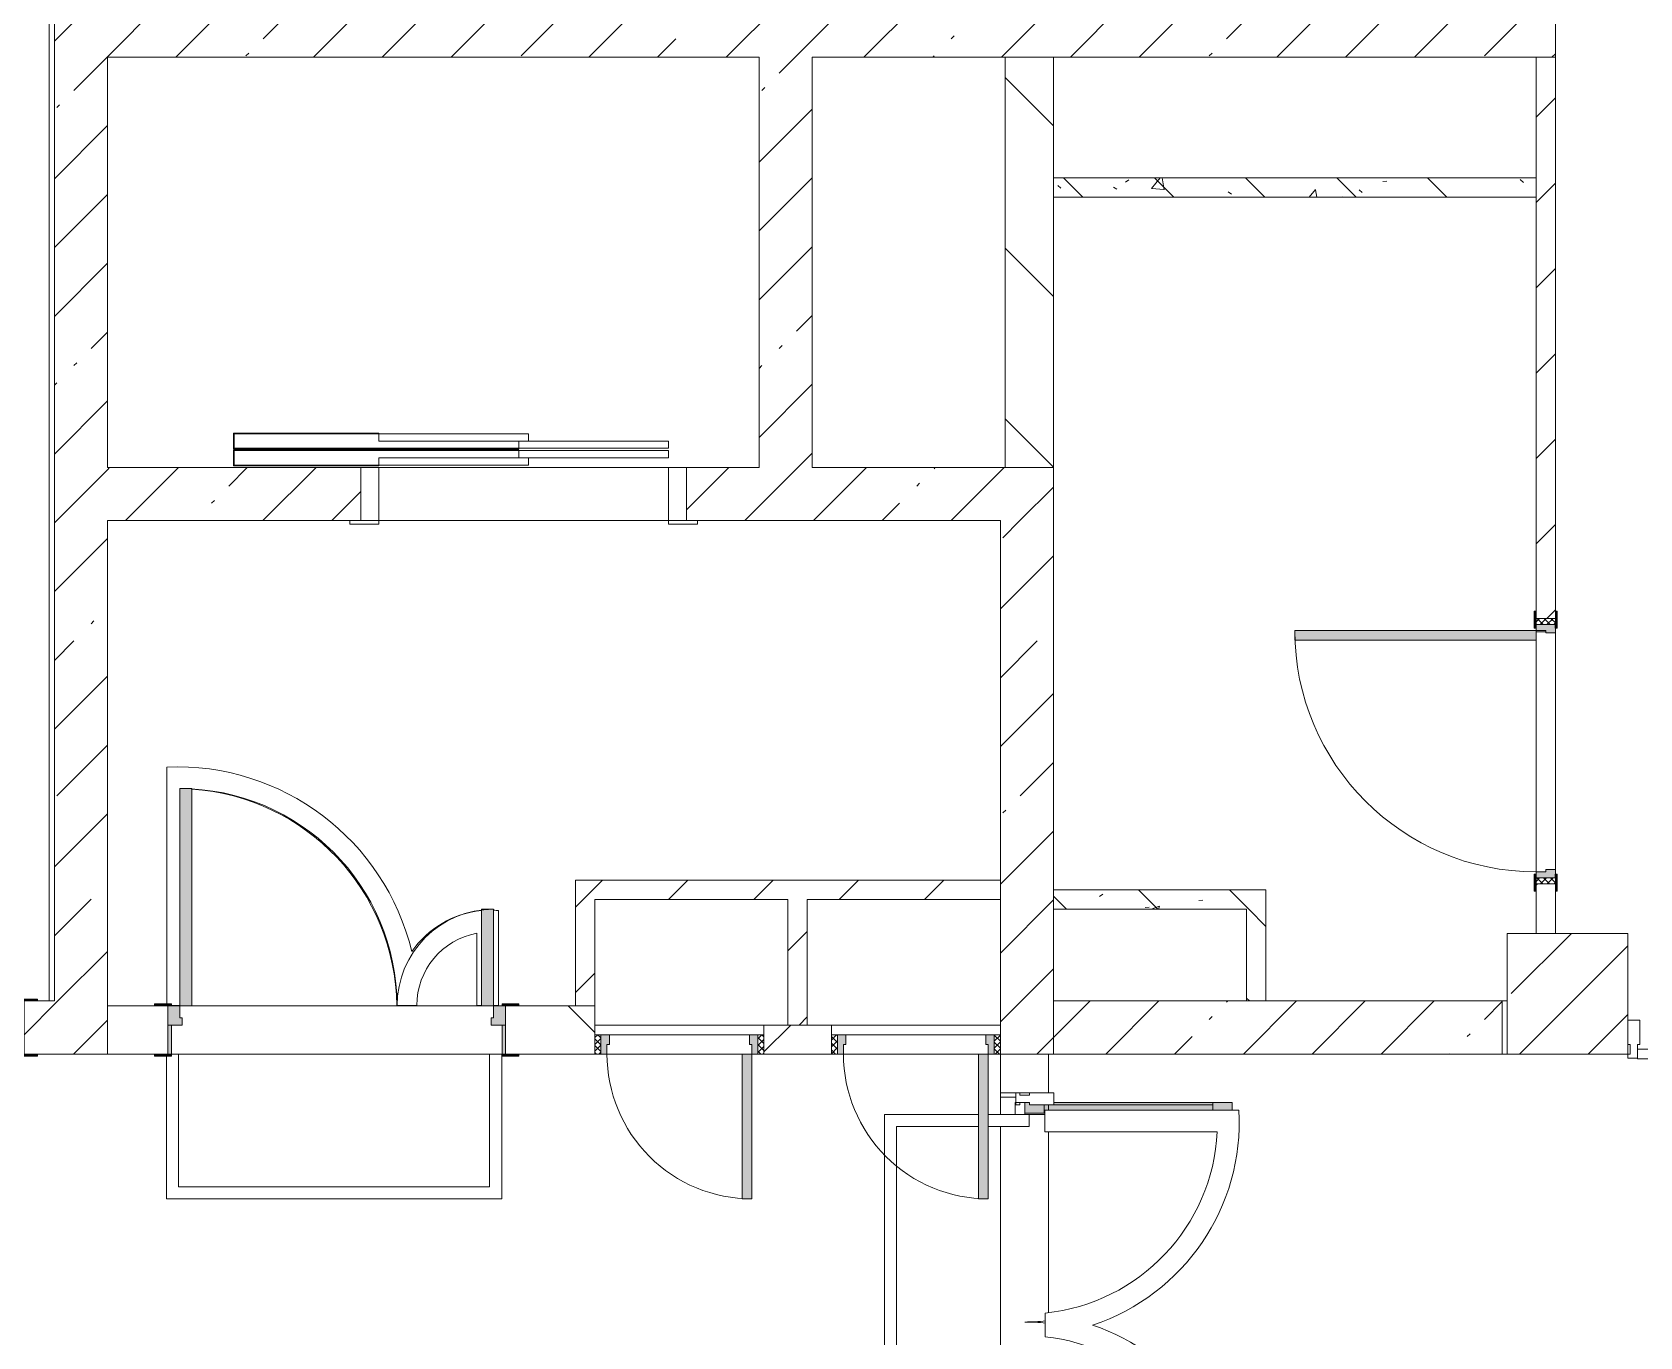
# Model space of a CAD drawing. Header units: millimetres. Extents: x -2911 to 191903, y -8553 to 29000.
# Drawn here: x 154408 to 161070, y 12229 to 17634 of the extents above; entities that cross this region are included whole.
import ezdxf

# ---------------------------------------------------------------- set-up
doc = ezdxf.new("R2010")
doc.units = ezdxf.units.MM
for name, color, linetype, lineweight, true_color in [('A-DETL-GENF-4', 7, 'Continuous', 5, 0xe2e2e2), ('A-DETL-GENF-5', 7, 'Continuous', 5, 0xaaaaaa), ('A-DOOR-1', 7, 'Continuous', 5, 0xaaaaaa), ('A-DOOR-2', 7, 'Continuous', 5, 0xe2e2e2), ('A-DOOR-FRAM-1', 7, 'Continuous', 5, 0xe2e2e2), ('A-DOOR-FRAM-2', 7, 'Continuous', 5, 0xaaaaaa), ('A-FLOR-3', 7, 'Continuous', 5, 0xaaaaaa), ('I-WALL-5', 7, 'Continuous', 5, 0x787878)]:
    doc.layers.add(name, color=color, linetype=linetype, lineweight=lineweight, true_color=true_color)
for name, color, linetype, lineweight in [('A-GLAZ-CWMG-4', 7, 'Continuous', 5), ('A-WALL', 7, 'Continuous', 9), ('I-WALL-3', 7, 'Continuous', 5), ('S-COLS-2', 7, 'Continuous', 5)]:
    doc.layers.add(name, color=color, linetype=linetype, lineweight=lineweight)
pattern_1 = [(45, (59919.87, 0), (-285.1231, 285.1231), []), (45, (60205, 0), (-285.1231, 285.1231), [504.031, -100.806, 16.764, -84.042])]
pattern_2 = [(135, (59919.87, 0), (-353.5534, -353.5534), [])]
pattern_3 = [(45, (59919.87, 0), (-176.7767, 176.7767), [])]
pattern_4 = [(135, (59919.9, 0), (-377.1708, -377.1708), [533.4, -88.9, 17.78, -88.9]), (135, (59919.9, 376.94), (-377.1708, -377.1708), []), (50, (59919.9, 0), (637.6445, -55.7866), [66.675, -733.425]), (355, (59919.9, 0), (-123.3494, 668.6992), [53.34, -586.74]), (100.451, (59973, -4.65), (514.299, 612.908), [56.665, -623.315]), (46.184, (59919.9, 177.8), (948.7764, -147.1497), [100.012, -1100.137]), (96.636, (59998.9, 165.5), (830.909, 865.997), [84.998, -934.973]), (351.184, (59919.9, 177.8), (830.918, 865.988), [80.01, -880.11]), (21, (60008.8, 133.35), (530.6506, -357.9283), [66.675, -733.425]), (326, (60008.8, 133.35), (216.308, 644.6585), [53.34, -586.74]), (71.451, (60053, 103.5), (746.9596, 286.7243), [56.665, -623.315]), (37.5, (59919.87, 0), (10.81053, 295.9426), [16.764, -562.864, 16.764, -578.866, -588.962]), (37.5, (59919.87, 0), (10.81053, 295.9426), [-1175.258, 16.764, -572.198]), (7.5, (59919.87, 0), (233.8692, 350.6318), [16.764, -322.834, 16.764, -549.529, -224.472]), (7.5, (59919.87, 0), (233.8692, 350.6318), [-905.891, 16.764, -207.708]), (327.5, (59721.63, 0), (474.5678, -20.0513), [16.764, -205.486, 16.764, -676.656, -920.115]), (327.5, (59721.63, 0), (474.5678, -20.0513), [-915.67, 16.764, -903.351]), (317.5, (59632.73, 0), (518.4522, 88.9934), [16.764, -272.161, 16.764, -443.738, -653.415]), (317.5, (59632.73, 0), (518.4522, 88.9934), [-749.427, 16.764, -636.651])]

# ---------------------------------------------------------------- blocks, each defined once
blk = doc.blocks.new('110_Дверь_СКБ_1Ст_Внутренняя1 - Д-3б_п_ 1100x2100h_много всего 2-32816779-2_5_1_птичка')
at = {"layer": 'A-DOOR-1'}
h = blk.add_hatch(dxfattribs=at)
h.set_pattern_fill('FP_116', color=256, style=0, pattern_type=2)
h.set_pattern_definition([(135, (1751.41, 104.685), (-14.14214, -14.14214), []), (225, (1751.41, 104.685), (14.14214, -14.14214), [])])
h.paths.add_polyline_path([(537.5, -40), (562.5, -40), (562.5, 40), (537.5, 40)])
at = {"layer": 'A-DOOR-2'}
h = blk.add_hatch(color=256, dxfattribs=at)
h.paths.add_polyline_path([(-512.5, 40), (-512.5, -40), (-477.5, -40), (-477.5, 0), (-487.5, 0), (-487.5, 40)])
h.paths.add_polyline_path([(502.5, 0), (502.5, -40), (537.5, -40), (537.5, 40), (512.5, 40), (512.5, 0)])
at = {"layer": 'A-DOOR-FRAM-1'}
for points in [[(472.5, 40), (512.5, 40), (512.5, 1040), (472.5, 1040)], [(-567.5, 40), (-497.5, 40), (-497.5, 48), (-567.5, 48)], [(522.5, 40), (592.5, 40), (592.5, 48), (522.5, 48)], [(-567.5, -48), (-497.5, -48), (-497.5, -40), (-567.5, -40)], [(522.5, -48), (592.5, -48), (592.5, -40), (522.5, -40)]]:
    blk.add_hatch(color=256, dxfattribs=at).paths.add_polyline_path(points)
at = {"layer": 'A-DOOR-FRAM-2'}
h = blk.add_hatch(dxfattribs=at)
h.set_pattern_fill('FP_117', color=256, style=0, pattern_type=2)
h.set_pattern_definition([(45, (-371.384, 104.685), (-14.1421, 14.1421), []), (135, (-371.384, 104.685), (-14.1421, -14.1421), [])])
h.paths.add_polyline_path([(-537.5, -40), (-512.5, -40), (-512.5, 40), (-537.5, 40)])
at = {"layer": 'A-DOOR-1'}
for p, q in [((512.5, 1040), (472.5, 1040)), ((472.5, 1040), (472.5, 40)), ((512.5, 40), (512.5, 1040)), ((472.5, 40), (512.5, 40))]:
    blk.add_line(p, q, dxfattribs=at)
blk.add_arc((512.5, 40), 1000, 90, 180, dxfattribs=at)
at = {"layer": 'A-DOOR-FRAM-2'}
for p, q in [((-497.5, 48), (-567.5, 48)), ((-567.5, 48), (-567.5, 40)), ((-567.5, 40), (-497.5, 40)), ((-512.5, 40), (-537.5, 40)), ((-537.5, 40), (-537.5, -40)), ((-487.5, 40), (-512.5, 40)), ((-512.5, 40), (-512.5, -40)), ((-512.5, -40), (-512.5, 40)), ((-497.5, 40), (-512.5, 40)), ((-512.5, 40), (-512.5, 39)), ((-512.5, 39), (-497.5, 39)), ((-497.5, 40), (-497.5, 48)), ((-497.5, 39), (-497.5, 40)), ((-487.5, 0), (-487.5, 40)), ((-477.5, 0), (-487.5, 0)), ((-477.5, -40), (-477.5, 0)), ((512.5, 0), (502.5, 0)), ((502.5, 0), (502.5, -40)), ((512.5, 40), (512.5, 0)), ((537.5, 40), (512.5, 40)), ((592.5, 48), (522.5, 48)), ((522.5, 48), (522.5, 40)), ((537.5, 40), (522.5, 40)), ((522.5, 40), (522.5, 39)), ((522.5, 40), (592.5, 40)), ((522.5, 39), (537.5, 39)), ((537.5, -40), (537.5, 40)), ((562.5, 40), (537.5, 40)), ((537.5, 40), (537.5, -40)), ((537.5, 39), (537.5, 40)), ((562.5, -40), (562.5, 40)), ((592.5, 40), (592.5, 48)), ((-497.5, -40), (-567.5, -40)), ((-567.5, -40), (-567.5, -48)), ((-567.5, -48), (-497.5, -48)), ((-537.5, -40), (-512.5, -40)), ((-497.5, -39), (-512.5, -39)), ((-512.5, -39), (-512.5, -40)), ((-512.5, -40), (-477.5, -40)), ((-512.5, -40), (-497.5, -40)), ((-497.5, -40), (-497.5, -39)), ((-497.5, -48), (-497.5, -40)), ((502.5, -40), (537.5, -40)), ((537.5, -39), (522.5, -39)), ((522.5, -39), (522.5, -40)), ((522.5, -40), (537.5, -40)), ((592.5, -40), (522.5, -40)), ((522.5, -40), (522.5, -48)), ((522.5, -48), (592.5, -48)), ((537.5, -40), (537.5, -39)), ((537.5, -40), (562.5, -40)), ((592.5, -48), (592.5, -40))]:
    blk.add_line(p, q, dxfattribs=at)
blk = doc.blocks.new('110_Дверь_СКБ_2Ст - Д-1_л_Лестничная клетка EIS60 2-32142534-2_5_1_птичка')
at = {"layer": 'A-DOOR-2'}
for points in [[(662.5, 110), (662.5, 1010), (612.5, 1010), (612.5, 110)], [(-587.5, 510), (-637.5, 510), (-637.5, 110), (-587.5, 110), (-587.5, 433.2)], [(712.5, 30), (697.5, 30), (697.5, -110), (712.5, -110), (712.5, -30.6)]]:
    blk.add_hatch(color=256, dxfattribs=at).paths.add_polyline_path(points)
h = blk.add_hatch(color=256, dxfattribs=at)
h.paths.add_polyline_path([(712.5, 110), (662.5, 110), (662.5, 60), (652.5, 60), (652.5, 30), (712.5, 30)])
h.paths.add_polyline_path([(-627.5, 30), (-627.5, 60), (-637.5, 60), (-637.5, 110), (-687.5, 110), (-687.5, 30)])
at = {"layer": 'A-DOOR-FRAM-1'}
for points in [[(-672.5, 110), (-672.5, 118), (-742.5, 118), (-742.5, 110)], [(767.5, 110), (767.5, 118), (697.5, 118), (697.5, 110)], [(-672.5, 30), (-687.5, 30), (-687.5, -110), (-672.5, -110), (-672.5, -30.6)], [(-672.5, -110), (-742.5, -110), (-742.5, -118), (-672.5, -118)], [(767.5, -118), (767.5, -110), (697.5, -110), (697.5, -118)]]:
    blk.add_hatch(color=256, dxfattribs=at).paths.add_polyline_path(points)
at = {"layer": 'A-DOOR-1'}
for p, q in [((662.5, 1010), (612.5, 1010)), ((612.5, 1010), (612.5, 110)), ((662.5, 110), (662.5, 1010)), ((-637.5, 510), (-637.5, 110)), ((-587.5, 510), (-637.5, 510)), ((-587.5, 110), (-587.5, 510)), ((-637.5, 110), (-587.5, 110)), ((612.5, 110), (662.5, 110))]:
    blk.add_line(p, q, dxfattribs=at)
for centre, radius, start, end in [((662.5, 110), 900, 90, 180), ((-637.5, 110), 400, 360, 90)]:
    blk.add_arc(centre, radius, start, end, dxfattribs=at)
at = {"layer": 'A-DOOR-FRAM-2'}
for p, q in [((-672.5, 118), (-742.5, 118)), ((-742.5, 118), (-742.5, 110)), ((-742.5, 110), (-672.5, 110)), ((-637.5, 110), (-687.5, 110)), ((-687.5, 110), (-687.5, 30)), ((-672.5, 110), (-672.5, 118)), ((-637.5, 60), (-637.5, 110)), ((662.5, 110), (662.5, 60)), ((712.5, 110), (662.5, 110)), ((767.5, 118), (697.5, 118)), ((697.5, 118), (697.5, 110)), ((697.5, 110), (767.5, 110)), ((712.5, 30), (712.5, 110)), ((767.5, 110), (767.5, 118)), ((-687.5, 30), (-627.5, 30)), ((-672.5, 30), (-687.5, 30)), ((-687.5, 30), (-687.5, -110)), ((-672.5, -110), (-672.5, 30)), ((-627.5, 60), (-637.5, 60)), ((-627.5, 30), (-627.5, 60)), ((662.5, 60), (652.5, 60)), ((652.5, 60), (652.5, 30)), ((652.5, 30), (712.5, 30)), ((712.5, 30), (697.5, 30)), ((697.5, 30), (697.5, -110)), ((712.5, -110), (712.5, 30)), ((-672.5, -110), (-742.5, -110)), ((-742.5, -110), (-742.5, -118)), ((-742.5, -118), (-672.5, -118)), ((-687.5, -110), (-672.5, -110)), ((-672.5, -118), (-672.5, -110)), ((697.5, -110), (712.5, -110)), ((767.5, -110), (697.5, -110)), ((697.5, -110), (697.5, -118)), ((697.5, -118), (767.5, -118)), ((767.5, -118), (767.5, -110))]:
    blk.add_line(p, q, dxfattribs=at)
blk = doc.blocks.new('110_Дверь_СКБ_2Ст - Д-3а 1450x2100h_Лестничная клетка из коридора-32352288-2_5_1_птичка')
at = {"layer": 'A-DOOR-2'}
for points in [[(-587.5, 100), (-587.5, 1000), (-637.5, 1000), (-637.5, 100)], [(662.5, 100), (662.5, 500), (612.5, 500), (612.5, 100)], [(712.5, -100), (712.5, 20), (697.5, 20), (697.5, -100)]]:
    blk.add_hatch(color=256, dxfattribs=at).paths.add_polyline_path(points)
h = blk.add_hatch(color=256, dxfattribs=at)
h.paths.add_polyline_path([(-627.5, 20), (-627.5, 50), (-637.5, 50), (-637.5, 100), (-687.5, 100), (-687.5, 20)])
h.paths.add_polyline_path([(712.5, 20), (712.5, 100), (662.5, 100), (662.5, 50), (652.5, 50), (652.5, 20)])
at = {"layer": 'A-DOOR-FRAM-1'}
for points in [[(-672.5, 100), (-672.5, 108), (-742.5, 108), (-742.5, 100)], [(767.5, 100), (767.5, 108), (697.5, 108), (697.5, 100)], [(-672.5, -100), (-672.5, 20), (-687.5, 20), (-687.5, -100)], [(-672.5, -108), (-672.5, -100), (-742.5, -100), (-742.5, -108)], [(767.5, -108), (767.5, -100), (697.5, -100), (697.5, -108)]]:
    blk.add_hatch(color=256, dxfattribs=at).paths.add_polyline_path(points)
at = {"layer": 'A-DOOR-1'}
for p, q in [((-637.5, 1000), (-637.5, 100)), ((-587.5, 1000), (-637.5, 1000)), ((-587.5, 100), (-587.5, 1000)), ((662.5, 500), (612.5, 500)), ((612.5, 500), (612.5, 100)), ((662.5, 100), (662.5, 500)), ((-637.5, 100), (-587.5, 100)), ((612.5, 100), (662.5, 100))]:
    blk.add_line(p, q, dxfattribs=at)
for centre, radius, start, end in [((-637.5, 100), 900, 0, 90), ((662.5, 100), 400, 90, 180)]:
    blk.add_arc(centre, radius, start, end, dxfattribs=at)
at = {"layer": 'A-DOOR-FRAM-2'}
for p, q in [((-672.5, 108), (-742.5, 108)), ((-742.5, 108), (-742.5, 100)), ((-742.5, 100), (-672.5, 100)), ((-637.5, 100), (-687.5, 100)), ((-687.5, 100), (-687.5, 20)), ((-672.5, 100), (-672.5, 108)), ((-637.5, 50), (-637.5, 100)), ((662.5, 100), (662.5, 50)), ((712.5, 100), (662.5, 100)), ((767.5, 108), (697.5, 108)), ((697.5, 108), (697.5, 100)), ((697.5, 100), (767.5, 100)), ((712.5, 20), (712.5, 100)), ((767.5, 100), (767.5, 108)), ((-687.5, 20), (-627.5, 20)), ((-672.5, 20), (-687.5, 20)), ((-687.5, 20), (-687.5, -100)), ((-672.5, -100), (-672.5, 20)), ((-627.5, 50), (-637.5, 50)), ((-627.5, 20), (-627.5, 50)), ((662.5, 50), (652.5, 50)), ((652.5, 50), (652.5, 20)), ((652.5, 20), (712.5, 20)), ((712.5, 20), (697.5, 20)), ((697.5, 20), (697.5, -100)), ((712.5, -100), (712.5, 20)), ((-672.5, -100), (-742.5, -100)), ((-742.5, -100), (-742.5, -108)), ((-742.5, -108), (-672.5, -108)), ((-687.5, -100), (-672.5, -100)), ((-672.5, -108), (-672.5, -100)), ((697.5, -100), (712.5, -100)), ((767.5, -100), (697.5, -100)), ((697.5, -100), (697.5, -108)), ((697.5, -108), (767.5, -108)), ((767.5, -108), (767.5, -100))]:
    blk.add_line(p, q, dxfattribs=at)
blk = doc.blocks.new('110_Дверь_СКБ_1Ст - д-18 700x2100h_Технический шкаф ЭОМ и СС-23698042-2_5_1_птичка')
at = {"layer": 'A-DOOR-1'}
h = blk.add_hatch(dxfattribs=at)
h.set_pattern_fill('FP_151', color=256, style=0, pattern_type=2)
h.set_pattern_definition([(135, (1951.41, 124.685), (-14.14214, -14.14214), []), (225, (1951.41, 124.685), (14.14214, -14.14214), [])])
h.paths.add_polyline_path([(362.5, 60), (337.5, 60), (337.5, -20), (362.5, -20)])
at = {"layer": 'A-DOOR-2'}
h = blk.add_hatch(color=256, dxfattribs=at)
h.paths.add_polyline_path([(312.5, 60), (312.5, 20), (302.5, 20), (302.5, -20), (337.5, -20), (337.5, 60)])
h.paths.add_polyline_path([(-287.5, 60), (-312.5, 60), (-312.5, -20), (-277.5, -20), (-277.5, 20), (-287.5, 20)])
at = {"layer": 'A-DOOR-FRAM-1'}
blk.add_hatch(color=256, dxfattribs=at).paths.add_polyline_path([(-247.5, 660), (-287.5, 660), (-287.5, 60), (-247.5, 60), (-247.5, 503.6)])
at = {"layer": 'A-DOOR-FRAM-2'}
h = blk.add_hatch(dxfattribs=at)
h.set_pattern_fill('FP_152', color=256, style=0, pattern_type=2)
h.set_pattern_definition([(45, (-171.384, 124.685), (-14.1421, 14.1421), []), (135, (-171.384, 124.685), (-14.1421, -14.1421), [])])
h.paths.add_polyline_path([(-312.5, 60), (-337.5, 60), (-337.5, -20), (-312.5, -20)])
at = {"layer": 'A-DOOR-1'}
for p, q in [((-287.5, 660), (-287.5, 60)), ((-247.5, 660), (-287.5, 660)), ((-247.5, 60), (-247.5, 660)), ((-287.5, 60), (-247.5, 60))]:
    blk.add_line(p, q, dxfattribs=at)
blk.add_arc((-287.5, 60), 600, 360, 90, dxfattribs=at)
at = {"layer": 'A-DOOR-FRAM-2'}
for p, q in [((-312.5, 60), (-337.5, 60)), ((-337.5, 60), (-337.5, -20)), ((-287.5, 60), (-312.5, 60)), ((-312.5, 60), (-312.5, -20)), ((-312.5, -20), (-312.5, 60)), ((-287.5, 20), (-287.5, 60)), ((-277.5, 20), (-287.5, 20)), ((-277.5, -20), (-277.5, 20)), ((-247.5, 60), (312.5, 60)), ((312.5, 20), (302.5, 20)), ((302.5, 20), (302.5, -20)), ((312.5, 60), (312.5, 20)), ((337.5, 60), (312.5, 60)), ((337.5, -20), (337.5, 60)), ((362.5, 60), (337.5, 60)), ((337.5, 60), (337.5, -20)), ((362.5, -20), (362.5, 60)), ((-337.5, -20), (-312.5, -20)), ((-312.5, -20), (-277.5, -20)), ((302.5, -20), (-277.5, -20)), ((302.5, -20), (337.5, -20)), ((337.5, -20), (362.5, -20))]:
    blk.add_line(p, q, dxfattribs=at)
blk = doc.blocks.new('BSC_Колонна _Прямоугольная - 500х500-17857564-2_5_1_птичка')
at = {"layer": 'S-COLS-2'}
h = blk.add_hatch(dxfattribs=at)
h.set_pattern_fill('FP_182', color=256, style=0, pattern_type=2)
h.set_pattern_definition([(45, (-100850, -13650), (-285.1231, 285.1231), []), (45, (-100564.88, -13650), (-285.1231, 285.1231), [504.031, -100.806, 16.764, -84.042])])
h.paths.add_polyline_path([(-250, -250), (250, -250), (250, 250), (-250, 250), (-250, -115.2)])
for p, q in [((250, 250), (-250, 250)), ((-250, 250), (-250, -250)), ((250, -250), (250, 250)), ((-250, -250), (250, -250))]:
    blk.add_line(p, q, dxfattribs=at)
blk = doc.blocks.new('DOR_Дверь лифта - 1350х2050h-19118285-2_5_1_птичка')
at = {"layer": 'A-DOOR-1'}
for p, q in [((-600, 125), (-720, 125)), ((-720, 125), (-720, 110)), ((-720, 110), (-600, 110)), ((-675, 110), (-675, -110)), ((-600, 110), (-675, 110)), ((-600, 110), (-600, 125)), ((600, 110), (-600, 110)), ((-600, 110), (-600, -110)), ((720, 125), (600, 125)), ((600, 125), (600, 110)), ((600, -110), (600, 110)), ((675, 110), (600, 110)), ((600, 110), (720, 110)), ((675, -110), (675, 110)), ((720, 110), (720, 125)), ((-675, -110), (-600, -110)), ((-600, -110), (600, -110)), ((-20, -120), (-20, -150)), ((600, -120), (-20, -120)), ((600, -110), (675, -110)), ((600, -150), (600, -120)), ((-600, -150), (-600, -180)), ((20, -150), (-600, -150)), ((-600, -180), (20, -180)), ((-600, -190), (-600, -220)), ((20, -190), (-600, -190)), ((-20, -150), (600, -150)), ((20, -180), (20, -150)), ((20, -220), (20, -190)), ((-600, -220), (20, -220)), ((-20, -220), (-20, -250)), ((600, -220), (-20, -220)), ((-20, -250), (600, -250)), ((600, -250), (600, -220))]:
    blk.add_line(p, q, dxfattribs=at)
at = {"layer": 'A-DOOR-FRAM-2'}
for p, q in [((600, -117), (600, -120)), ((1203, -117), (600, -117)), ((600, -120), (1200, -120)), ((1200, -120), (1200, -180)), ((1203, -183), (1203, -117)), ((1200, -180), (20, -180)), ((20, -180), (20, -183)), ((20, -183), (1203, -183)), ((1203, -187), (20, -187)), ((20, -187), (20, -190)), ((20, -190), (1200, -190)), ((1200, -190), (1200, -250)), ((1203, -253), (1203, -187)), ((600, -250), (600, -253)), ((1200, -250), (600, -250)), ((600, -253), (1203, -253))]:
    blk.add_line(p, q, dxfattribs=at)
blk = doc.blocks.new('Дверь_Витражная_остекление_ - ВВ-7 остекление-32349468-2_5_1_птичка')
at = {"layer": 'A-DETL-GENF-4'}
for points in [[(-860, -106.8), (-860, -880), (-837.2, -880), (-837.2, -106.8), (-815, -106.8), (-815, -20), (-860, -20)], [(865, -103.8), (877.8, -103.8), (877.8, -880), (910, -880), (910, -140), (900, -140), (900, -40), (910, -40), (910, -20), (865, -20)]]:
    blk.add_hatch(color=256, dxfattribs=at).paths.add_polyline_path(points)
at = {"layer": 'A-DETL-GENF-5'}
for p, q in [((-815, -20), (-860, -20)), ((-860, -880), (-860, -20)), ((-815, -20), (-860, -20)), ((-860, -20), (-860, -880)), ((-815, -106.8), (-815, -20)), ((-815, -106.8), (-815, -20)), ((865, -103.8), (865, -20)), ((865, -20), (865, -103.8)), ((-860, -100), (-815, -100)), ((-850, -800), (-850, -100)), ((-806, -106.8), (-806, -100)), ((900, -100), (865, -100)), ((900, -800), (900, -140)), ((910, -880), (910, -140)), ((910, -880), (910, -140)), ((-860, -800), (-837.2, -800)), ((910, -800), (877.8, -800)), ((-860, -880), (-837.2, -880)), ((-860, -880), (-837.2, -880)), ((910, -880), (877.8, -880)), ((877.8, -880), (910, -880))]:
    blk.add_line(p, q, dxfattribs=at)
at = {"layer": 'A-DOOR-1'}
for p, q in [((-910, 20), (-860, 20)), ((-910, -20), (-910, 20)), ((-860, 20), (-860, -20)), ((860, 20), (910, 20)), ((860, -20), (860, 20)), ((910, 20), (910, -20)), ((-860, -20), (-910, -20)), ((-860, -880), (-860, -20)), ((910, -20), (860, -20)), ((860, -103.8), (860, -39))]:
    blk.add_line(p, q, dxfattribs=at)
for centre, start, end in [((-860, -20), 354.22155, 0), ((860, -20), 180, 185.77845), ((-860, -20), 270, 271.54729)]:
    blk.add_arc(centre, 860, start, end, dxfattribs=at)
blk = doc.blocks.new('Прямоугольный импост - Импост структурный с накладкой - 160мм Темный-32348142-2_5_1_птичка')
at = {"layer": 'A-GLAZ-CWMG-4'}
for p, q in [((0, 17), (-50, 17)), ((-50, 17), (-50, 0)), ((-50, 0), (-40, 0)), ((-40, 0), (-40, -40)), ((-10, -40), (-10, 0)), ((-10, 0), (0, 0)), ((0, 0), (0, 17)), ((-40, -40), (-50, -40)), ((-50, -40), (-50, -140)), ((0, -40), (-10, -40)), ((0, -140), (0, -40)), ((-50, -140), (0, -140))]:
    blk.add_line(p, q, dxfattribs=at)
blk = doc.blocks.new('Дверь_Витражная_остекление_ - ВВ-22-32429667-2_5_1_птичка')
at = {"layer": 'A-DETL-GENF-4'}
for points in [[(-642.5, -710), (-642.5, -20), (-687.5, -20), (-687.5, -710)], [(737.5, -705), (737.5, -20), (692.5, -20), (692.5, -705)]]:
    blk.add_hatch(color=256, dxfattribs=at).paths.add_polyline_path(points)
at = {"layer": 'A-DETL-GENF-5'}
for p, q in [((-642.5, -20), (-687.5, -20)), ((-687.5, -710), (-687.5, -20)), ((-642.5, -20), (-687.5, -20)), ((-687.5, -20), (-687.5, -710)), ((-642.5, -710), (-642.5, -20)), ((-642.5, -710), (-642.5, -20)), ((692.5, -705), (692.5, -20)), ((692.5, -20), (692.5, -705)), ((737.5, -705), (737.5, -20)), ((737.5, -705), (737.5, -20)), ((-687.5, -100), (-642.5, -100)), ((-677.5, -630), (-677.5, -100)), ((-633.5, -630), (-633.5, -100)), ((683.5, -625), (683.5, -100)), ((737.5, -100), (692.5, -100)), ((727.5, -625), (727.5, -100)), ((-687.5, -630), (-642.5, -630)), ((737.5, -625), (692.5, -625)), ((-687.5, -710), (-642.5, -710)), ((-687.5, -710), (-642.5, -710)), ((737.5, -705), (692.5, -705)), ((692.5, -705), (737.5, -705))]:
    blk.add_line(p, q, dxfattribs=at)
at = {"layer": 'A-DOOR-1'}
for p, q in [((-737.5, 20), (-687.5, 20)), ((-737.5, -20), (-737.5, 20)), ((-687.5, 20), (-687.5, -20)), ((687.5, 20), (737.5, 20)), ((687.5, -20), (687.5, 20)), ((737.5, 20), (737.5, -20)), ((-687.5, -20), (-737.5, -20)), ((-687.5, -710), (-687.5, -20)), ((687.5, -705), (687.5, -20)), ((737.5, -20), (687.5, -20))]:
    blk.add_line(p, q, dxfattribs=at)
for centre, radius, start, end in [((-687.5, -20), 690, 270, 0), ((687.5, -20), 685, 180, 270)]:
    blk.add_arc(centre, radius, start, end, dxfattribs=at)
blk = doc.blocks.new('Прямоугольный импост - Импост структурный с накладкой - 160мм Темный-V202-2_5_1_птичка')
at = {"layer": 'A-GLAZ-CWMG-4'}
for p, q in [((0, 17), (-40, 17)), ((-10, -40), (-10, 0)), ((-10, 0), (0, 0)), ((0, 0), (0, 17)), ((-40, -40), (-50, -40)), ((-50, -40), (-50, -140)), ((-40, -20), (-40, -40)), ((0, -40), (-10, -40)), ((-50, -140), (0, -140))]:
    blk.add_line(p, q, dxfattribs=at)

msp = doc.modelspace()

# ---------------------------------------------------------------- hatches: boundary and pattern name
at = {"layer": 'I-WALL-3'}
h = msp.add_hatch(dxfattribs=at)
h.set_pattern_fill('FP_84', color=256, style=0, pattern_type=2)
h.set_pattern_definition(pattern_1)
h.paths.add_polyline_path([(158439.9, 17530), (160719.9, 17530), (160719.9, 17750), (154499.9, 17750), (154499.9, 17530), (157639.9, 17530)])
h = msp.add_hatch(dxfattribs=at)
h.set_pattern_fill('FP_84', color=256, style=0, pattern_type=2)
h.set_pattern_definition(pattern_1)
h.paths.add_polyline_path([(154719.9, 13620), (154719.9, 17530), (154499.9, 17530), (154499.9, 13620)])
h = msp.add_hatch(dxfattribs=at)
h.set_pattern_fill('FP_84', color=256, style=0, pattern_type=2)
h.set_pattern_definition(pattern_1)
h.paths.add_polyline_path([(157639.9, 15830), (157639.9, 17530), (157419.9, 17530), (157419.9, 15830)])
h = msp.add_hatch(dxfattribs=at)
h.set_pattern_fill('FP_87', color=256, style=0, pattern_type=2)
h.set_pattern_definition(pattern_2)
h.paths.add_polyline_path([(158639.9, 15830), (158639.9, 17530), (158439.9, 17530), (158439.9, 15830)])
h = msp.add_hatch(dxfattribs=at)
h.set_pattern_fill('FP_88', color=256, style=0, pattern_type=2)
h.set_pattern_definition(pattern_3)
h.paths.add_polyline_path([(160667, 13900), (160719.9, 13900), (160719.9, 14105), (160639.9, 14105), (160639.9, 13900)])
h.paths.add_polyline_path([(160719.9, 15205), (160719.9, 17530), (160639.9, 17530), (160639.9, 15205)])
h = msp.add_hatch(dxfattribs=at)
h.set_pattern_fill('FP_84', color=256, style=0, pattern_type=2)
h.set_pattern_definition(pattern_1)
h.paths.add_polyline_path([(154719.9, 15610), (155769.9, 15610), (155769.9, 15830), (154719.9, 15830)])
h.paths.add_polyline_path([(158419.9, 15610), (158639.9, 15610), (158639.9, 15830), (157119.9, 15830), (157119.9, 15610)])
h = msp.add_hatch(dxfattribs=at)
h.set_pattern_fill('FP_84', color=256, style=0, pattern_type=2)
h.set_pattern_definition(pattern_1)
h.paths.add_polyline_path([(158419.9, 13400), (158639.9, 13400), (158639.9, 15610), (158419.9, 15610), (158419.9, 13480)])
h = msp.add_hatch(dxfattribs=at)
h.set_pattern_fill('FP_88', color=256, style=0, pattern_type=2)
h.set_pattern_definition(pattern_3)
h.paths.add_polyline_path([(156739.9, 13600), (156739.9, 14120), (156659.9, 14120), (156659.9, 13600)])
h = msp.add_hatch(dxfattribs=at)
h.set_pattern_fill('FP_88', color=256, style=0, pattern_type=2)
h.set_pattern_definition(pattern_3)
h.paths.add_polyline_path([(157619.9, 14040), (158419.9, 14040), (158419.9, 14120), (156739.9, 14120), (156739.9, 14040), (157539.9, 14040)])
h = msp.add_hatch(dxfattribs=at)
h.set_pattern_fill('FP_88', color=256, style=0, pattern_type=2)
h.set_pattern_definition(pattern_3)
h.paths.add_polyline_path([(157619.9, 13520), (157619.9, 14040), (157539.9, 14040), (157539.9, 13520)])
h = msp.add_hatch(dxfattribs=at)
h.set_pattern_fill('FP_84', color=256, style=0, pattern_type=2)
h.set_pattern_definition(pattern_1)
h.paths.add_polyline_path([(154429.9, 13400), (154719.9, 13400), (154719.9, 13620), (154374.9, 13620), (154374.9, 13400)])
h.paths.add_polyline_path([(152949.9, 13400), (152974.9, 13400), (152974.9, 13620), (152949.9, 13620), (152949.9, 13534.8)])
h = msp.add_hatch(dxfattribs=at)
h.set_pattern_fill('FP_87', color=256, style=0, pattern_type=2)
h.set_pattern_definition(pattern_2)
h.paths.add_polyline_path([(156369.9, 13400), (156739.9, 13400), (156739.9, 13600), (156369.9, 13600), (156369.9, 13520)])
h.paths.add_polyline_path([(154769.9, 13400), (154969.9, 13400), (154969.9, 13600), (154719.9, 13600), (154719.9, 13400)])
h = msp.add_hatch(dxfattribs=at)
h.set_pattern_fill('FP_84', color=256, style=0, pattern_type=2)
h.set_pattern_definition(pattern_1)
h.paths.add_polyline_path([(158948.8, 13400), (160499.9, 13400), (160499.9, 13620), (158639.9, 13620), (158639.9, 13400)])
h = msp.add_hatch(dxfattribs=at)
h.set_pattern_fill('FP_185', color=256, style=0, pattern_type=2)
h.set_pattern_definition([(45, (59919.9, 0), (-427.6843, 427.6843), []), (45, (60205, 0), (-427.6843, 427.6843), [])])
h.paths.add_polyline_path([(157719.9, 13400), (157719.9, 13520), (157439.9, 13520), (157439.9, 13400)])
at = {"layer": 'I-WALL-5'}
h = msp.add_hatch(dxfattribs=at)
h.set_pattern_fill('FP_97', color=256, style=0, pattern_type=2)
h.set_pattern_definition(pattern_4)
h.paths.add_polyline_path([(160639.9, 16950), (160639.9, 17030), (158639.9, 17030), (158639.9, 16950), (158948.8, 16950)])
h = msp.add_hatch(dxfattribs=at)
h.set_pattern_fill('FP_97', color=256, style=0, pattern_type=2)
h.set_pattern_definition(pattern_4)
h.paths.add_polyline_path([(159439.9, 14000), (159519.9, 14000), (159519.9, 14080), (158639.9, 14080), (158639.9, 14000), (158948.8, 14000)])
h = msp.add_hatch(dxfattribs=at)
h.set_pattern_fill('FP_97', color=256, style=0, pattern_type=2)
h.set_pattern_definition(pattern_4)
h.paths.add_polyline_path([(159519.9, 13620), (159519.9, 14000), (159439.9, 14000), (159439.9, 13620)])

# ---------------------------------------------------------------- linework, layer by layer
at = {"layer": 'A-FLOR-3'}
for p, q in [((154478.9, 13620), (154478.9, 17750)), ((160679.9, 15150), (160639.9, 15150)), ((154966.3, 14589.2), (154966.3, 13608)), ((156340.4, 13601.1), (156340.4, 13994.7)), ((156250.4, 13900.9), (156250.4, 13601.1)), ((154984.9, 13601.1), (155019.9, 13601.1)), ((155918.8, 13601.1), (156001.8, 13601.1)), ((156250.4, 13601.1), (156269.9, 13601.1)), ((156319.9, 13601.1), (156340.4, 13601.1)), ((160499.9, 13620), (160519.9, 13620)), ((154964.3, 13392), (154964.3, 12800)), ((155014.3, 13400), (154984.9, 13400)), ((155014.3, 12850), (155014.3, 13400)), ((156353.6, 13400), (156303.6, 13400)), ((156303.6, 13400), (156303.6, 12850)), ((156353.6, 12800), (156353.6, 13400)), ((160519.9, 13400), (160499.9, 13400)), ((158483.9, 13221.2), (158419.9, 13221.2)), ((157939.9, 13150), (157939.9, 11481.2)), ((158329.9, 13150), (157939.9, 13150)), ((158480.9, 13150), (158369.9, 13150)), ((158539.9, 13150), (158520.9, 13150)), ((158539.9, 13100), (158539.9, 13150)), ((159408.3, 13167.8), (158604.7, 13167.8)), ((158604.7, 13167.8), (158604.7, 13078)), ((157989.9, 11531.2), (157989.9, 13100)), ((157989.9, 13100), (158329.9, 13100)), ((158369.9, 13100), (158539.9, 13100)), ((158604.7, 13078), (159318.7, 13078)), ((154964.3, 12800), (156353.6, 12800)), ((156303.6, 12850), (155014.3, 12850)), ((158606.2, 12327), (158606.2, 12228.6))]:
    msp.add_line(p, q, dxfattribs=at)
for centre, radius, start, end in [((155008.8, 13590.1), 1000, 13.54971, 92.43764), ((155008.8, 13590.1), 910, 0.6926, 86.14974), ((156306.8, 13601.1), 395, 95.37122, 145.57769), ((156306.8, 13601.1), 395, 85.12655, 88.10651), ((156306.8, 13601.1), 305, 100.66451, 180), ((158524.7, 13117.8), 885, 288.26618, 3.23877), ((158524.7, 13117.8), 795, 275.8832, 357.13064), ((158524.7, 11452.8), 870, 360, 71.40745), ((158524.7, 11452.8), 780, 6.57701, 84.00325)]:
    msp.add_arc(centre, radius, start, end, dxfattribs=at)
at = {"layer": 'A-WALL'}
for p, q in [((158639.9, 17530), (158439.9, 17530)), ((160719.9, 17530), (160639.9, 17530)), ((158639.9, 17030), (158639.9, 16950)), ((160639.9, 16950), (160639.9, 17030)), ((158439.9, 15830), (158639.9, 15830)), ((158419.9, 14040), (158419.9, 14120)), ((158639.9, 14080), (158639.9, 14000)), ((156659.9, 13600), (156739.9, 13600)), ((159439.9, 13620), (159519.9, 13620)), ((157539.9, 13520), (157619.9, 13520))]:
    msp.add_line(p, q, dxfattribs=at)
at = {"layer": 'I-WALL-3'}
for p, q in [((160719.9, 15235), (160719.9, 20755)), ((154499.9, 17750), (154499.9, 13620)), ((154719.9, 15830), (154719.9, 17530)), ((154719.9, 17530), (157419.9, 17530)), ((157419.9, 17530), (157419.9, 15830)), ((157639.9, 17530), (158439.9, 17530)), ((157639.9, 15830), (157639.9, 17530)), ((158439.9, 17530), (158439.9, 15830)), ((158639.9, 17530), (160639.9, 17530)), ((158639.9, 17030), (158639.9, 17530)), ((160639.9, 17530), (160639.9, 17030)), ((160639.9, 17030), (158639.9, 17030)), ((158639.9, 16950), (160639.9, 16950)), ((158639.9, 14080), (158639.9, 16950)), ((160639.9, 16950), (160639.9, 15235)), ((155769.9, 15830), (154719.9, 15830)), ((155769.9, 15610), (155769.9, 15830)), ((157419.9, 15830), (157119.9, 15830)), ((157119.9, 15830), (157119.9, 15610)), ((158439.9, 15830), (157639.9, 15830)), ((154719.9, 15610), (155769.9, 15610)), ((154719.9, 15610), (154719.9, 13400)), ((157119.9, 15610), (158419.9, 15610)), ((158419.9, 15610), (158419.9, 14120)), ((160719.9, 15145), (160719.9, 14165)), ((160639.9, 14155), (160639.9, 15115)), ((156659.9, 14120), (156659.9, 13600)), ((158419.9, 14120), (156659.9, 14120)), ((159519.9, 14080), (158639.9, 14080)), ((159519.9, 13620), (159519.9, 14080)), ((160639.9, 14075), (160639.9, 13900)), ((160719.9, 13900), (160719.9, 14075)), ((156739.9, 13480), (156739.9, 14040)), ((156739.9, 14040), (157539.9, 14040)), ((157539.9, 14040), (157539.9, 13520)), ((157619.9, 14040), (158419.9, 14040)), ((157619.9, 13520), (157619.9, 14040)), ((158419.9, 14040), (158419.9, 13480)), ((158639.9, 14000), (159439.9, 14000)), ((158639.9, 13400), (158639.9, 14000)), ((159439.9, 14000), (159439.9, 13620)), ((154499.9, 13620), (154429.9, 13620)), ((154914.9, 13600), (154719.9, 13600)), ((155069.9, 13600), (156269.9, 13600)), ((156659.9, 13600), (156424.9, 13600)), ((159439.9, 13620), (158639.9, 13620)), ((160499.9, 13620), (159519.9, 13620)), ((160499.9, 13400), (160499.9, 13620)), ((156739.9, 13520), (157539.9, 13520)), ((157439.9, 13520), (157439.9, 13480)), ((157619.9, 13520), (158419.9, 13520)), ((157719.9, 13480), (157719.9, 13520)), ((154429.9, 13400), (154719.9, 13400)), ((154719.9, 13400), (154914.9, 13400)), ((156303.6, 13400), (155014.3, 13400)), ((156424.9, 13400), (156739.9, 13400)), ((157439.9, 13400), (157719.9, 13400)), ((158639.9, 13400), (158419.9, 13400)), ((158419.9, 13400), (158419.9, 13150)), ((158619.9, 13240), (158619.9, 13400)), ((158639.9, 13400), (160499.9, 13400)), ((158419.9, 13240), (158619.9, 13240)), ((158619.9, 13190), (158619.9, 13167.8)), ((158419.9, 11531.2), (158419.9, 13100)), ((158619.9, 13078), (158619.9, 12329.3))]:
    msp.add_line(p, q, dxfattribs=at)

# ---------------------------------------------------------------- block references
at = {"layer": 'A-DOOR-1'}
for name, p, rotation in [('DOR_Дверь лифта - 1350х2050h-19118285-2_5_1_птичка', (156444.9, 15720), 180), ('110_Дверь_СКБ_1Ст_Внутренняя1 - Д-3б_п_ 1100x2100h_много всего 2-32816779-2_5_1_птичка', (160679.9, 14642.5), 90), ('110_Дверь_СКБ_1Ст - д-18 700x2100h_Технический шкаф ЭОМ и СС-23698042-2_5_1_птичка', (157102.4, 13460), 180), ('110_Дверь_СКБ_1Ст - д-18 700x2100h_Технический шкаф ЭОМ и СС-23698042-2_5_1_птичка', (158082.4, 13460), 180), ('Дверь_Витражная_остекление_ - ВВ-7 остекление-32349468-2_5_1_птичка', (158500.9, 12290), 89.99999999999993)]:
    msp.add_blockref(name, p, dxfattribs=dict(at, rotation=rotation))
for name, p in [('110_Дверь_СКБ_2Ст - Д-1_л_Лестничная клетка EIS60 2-32142534-2_5_1_птичка', (153662.4, 13510)), ('110_Дверь_СКБ_2Ст - Д-3а 1450x2100h_Лестничная клетка из коридора-32352288-2_5_1_птичка', (155657.4, 13500)), ('Дверь_Витражная_остекление_ - ВВ-22-32429667-2_5_1_птичка', (161797.4, 13400))]:
    msp.add_blockref(name, p, dxfattribs=at)
at = {"layer": 'A-GLAZ-CWMG-4'}
for name, p, rotation in [('Прямоугольный импост - Импост структурный с накладкой - 160мм Темный-V202-2_5_1_птичка', (161019.9, 13400), 180), ('Прямоугольный импост - Импост структурный с накладкой - 160мм Темный-32348142-2_5_1_птичка', (158500.9, 13240), 89.99999999999993)]:
    msp.add_blockref(name, p, dxfattribs=dict(at, rotation=rotation))
at = {"layer": 'S-COLS-2'}
msp.add_blockref('BSC_Колонна _Прямоугольная - 500х500-17857564-2_5_1_птичка', (160769.9, 13650), dxfattribs=at)

doc.saveas('drawing.dxf')
